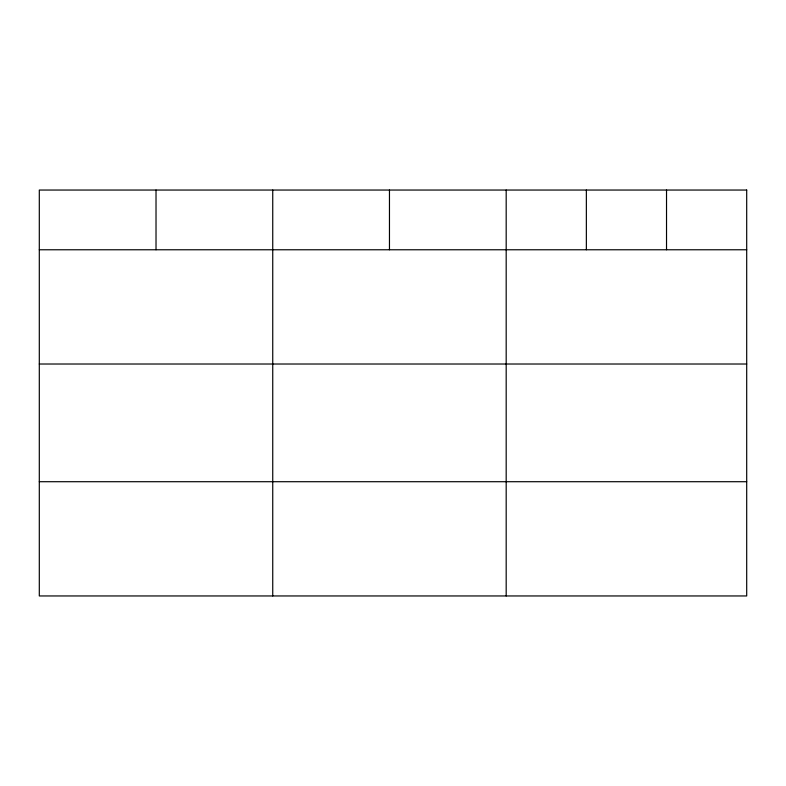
<?xml version="1.0" encoding="UTF-8"?>
<svg xmlns="http://www.w3.org/2000/svg" width="786" height="786" viewBox="0 0 786 786"><rect width="100%" height="100%" fill="white"/><g stroke="black" fill="none" stroke-linecap="round" stroke-linejoin="round"><path stroke-width="1.18" d="M39.3 249.771L746.7 249.771M39.3 364.016L746.7 364.016M39.3 481.71L746.7 481.71M666.528 190.045L666.528 249.771M586.356 190.045L586.356 249.771M506.184 190.045L506.184 595.955M389.463 190.045L389.463 249.771M272.742 190.045L272.742 595.955M156.021 190.045L156.021 249.771M746.7 190.045L39.3 190.045L39.3 595.955L746.7 595.955L746.7 190.045"/></g></svg>
